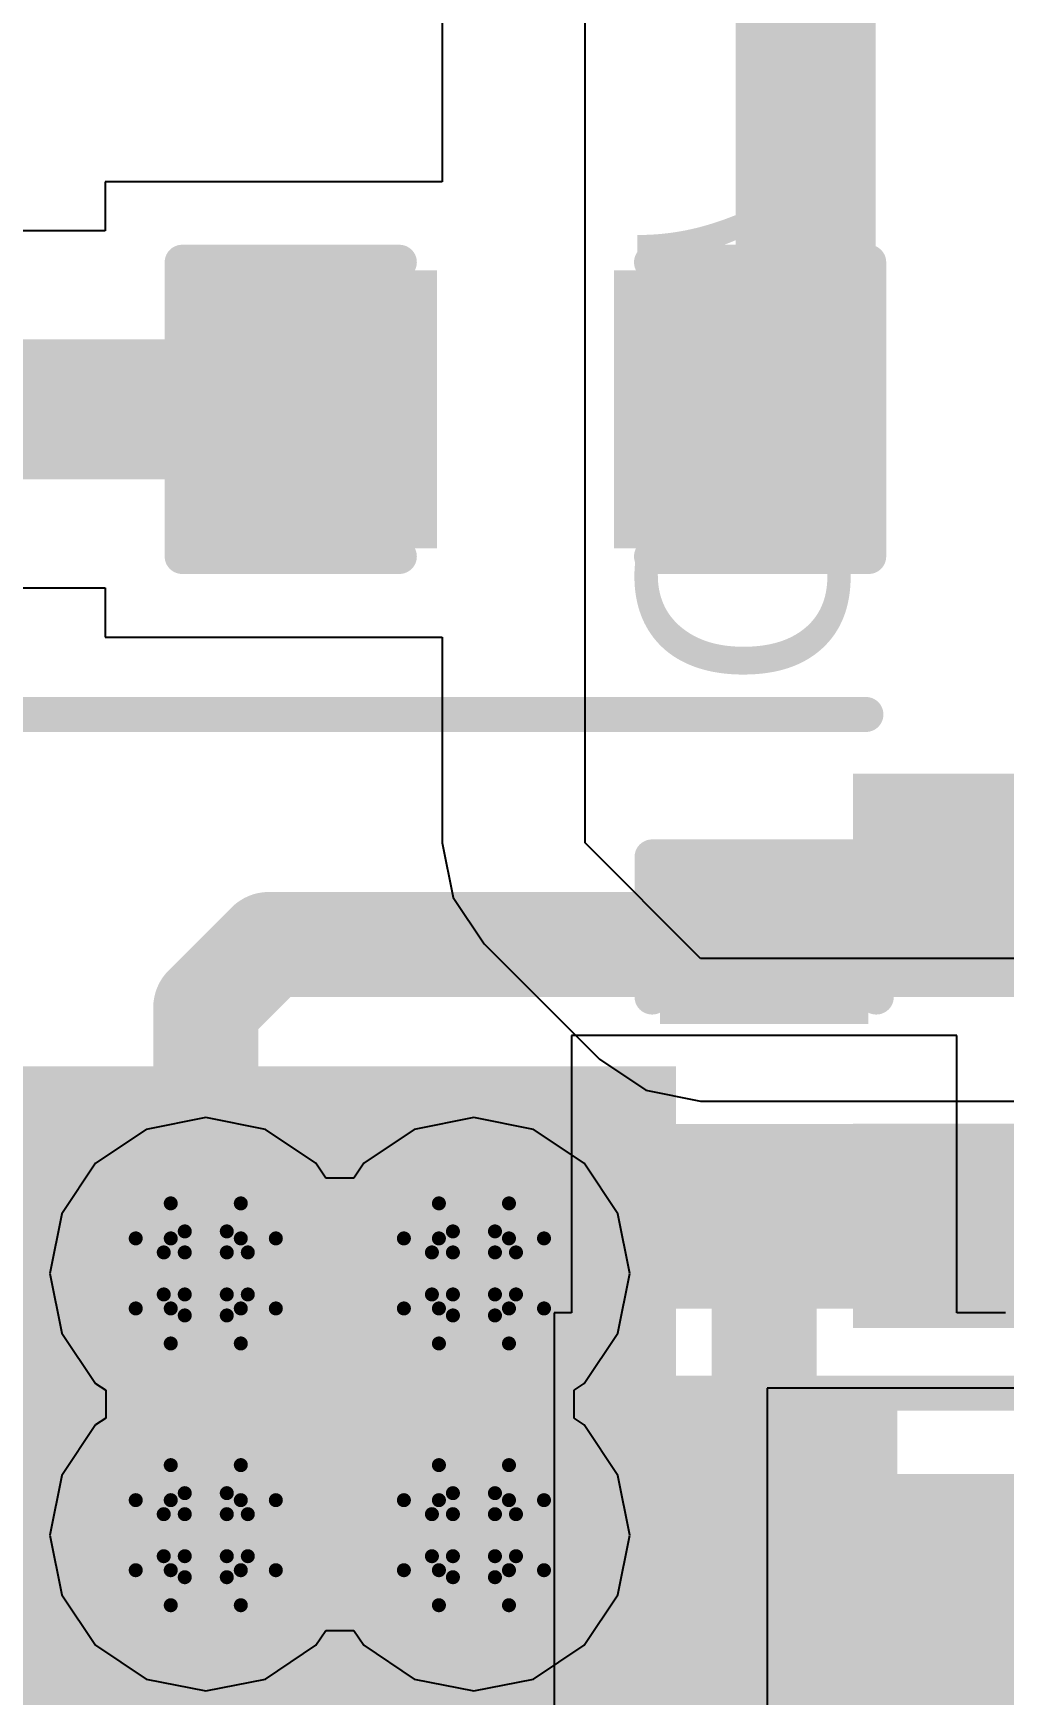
# Model space of a CAD drawing. Header units: inches. Extents: x 0 to 198, y 0 to 199.
# Drawn here: x 4.6388 to 4.7773, y 3.7165 to 3.9537 of the extents above; entities that cross this region are included whole.
import ezdxf

# ---------------------------------------------------------------- set-up
doc = ezdxf.new("R2010")
doc.units = ezdxf.units.IN
doc.header["$MEASUREMENT"] = 0
for name, color, linetype in [('Bottom Layer', 5, 'Continuous'), ('Bottom Overlay', 54, 'Continuous'), ('Bottom Paste', 16, 'Continuous'), ('Bottom Solder', 6, 'Continuous'), ('Drill Drawing', 1, 'Continuous'), ('Layer 1', 16, 'Continuous'), ('Layer 2', 76, 'Continuous'), ('Top Layer', 1, 'Continuous'), ('Top Overlay', 2, 'Continuous'), ('Top Paste', 8, 'Continuous'), ('Top Solder', 216, 'Continuous'), ('Via Holes', 16, 'Continuous')]:
    doc.layers.add(name, color=color, linetype=linetype)
doc.styles.add('Arial', font='', dxfattribs={"height": 0.2})
doc.styles.get('Arial').set_extended_font_data('Arial')

# ---------------------------------------------------------------- blocks, each defined once
blk = doc.blocks.new('8_SO_P____P___31')
at = {"layer": 'Top Layer'}
for points in [[(-0.13681, 0.08681), (-0.07579, 0.08681), (-0.07579, 0.06319), (-0.13681, 0.06319)], [(0.07579, 0.08681), (0.13681, 0.08681), (0.13681, 0.06319), (0.07579, 0.06319)], [(-0.04502, 0.04502), (0.04502, 0.04502), (0.04502, -0.04502), (-0.04502, -0.04502)], [(-0.13681, 0.03681), (-0.07579, 0.03681), (-0.07579, 0.01319), (-0.13681, 0.01319)], [(0.07579, 0.03681), (0.13681, 0.03681), (0.13681, 0.01319), (0.07579, 0.01319)], [(-0.13681, -0.01319), (-0.07579, -0.01319), (-0.07579, -0.03681), (-0.13681, -0.03681)], [(0.07579, -0.01319), (0.13681, -0.01319), (0.13681, -0.03681), (0.07579, -0.03681)], [(-0.13681, -0.06319), (-0.07579, -0.06319), (-0.07579, -0.08681), (-0.13681, -0.08681)], [(0.07579, -0.06319), (0.13681, -0.06319), (0.13681, -0.08681), (0.07579, -0.08681)]]:
    blk.add_hatch(color=1, dxfattribs=at).paths.add_polyline_path(points)
at = {"layer": 'Top Paste'}
for points in [[(-0.13681, 0.08681), (-0.07579, 0.08681), (-0.07579, 0.06319), (-0.13681, 0.06319)], [(0.07579, 0.08681), (0.13681, 0.08681), (0.13681, 0.06319), (0.07579, 0.06319)], [(-0.04502, 0.04502), (0.04502, 0.04502), (0.04502, -0.04502), (-0.04502, -0.04502)], [(-0.13681, 0.03681), (-0.07579, 0.03681), (-0.07579, 0.01319), (-0.13681, 0.01319)], [(0.07579, 0.03681), (0.13681, 0.03681), (0.13681, 0.01319), (0.07579, 0.01319)], [(-0.13681, -0.01319), (-0.07579, -0.01319), (-0.07579, -0.03681), (-0.13681, -0.03681)], [(0.07579, -0.01319), (0.13681, -0.01319), (0.13681, -0.03681), (0.07579, -0.03681)], [(-0.13681, -0.06319), (-0.07579, -0.06319), (-0.07579, -0.08681), (-0.13681, -0.08681)], [(0.07579, -0.06319), (0.13681, -0.06319), (0.13681, -0.08681), (0.07579, -0.08681)]]:
    blk.add_hatch(color=8, dxfattribs=at).paths.add_polyline_path(points)
at = {"layer": 'Top Solder'}
for points in [[(-0.13957, 0.08957), (-0.07303, 0.08957), (-0.07303, 0.06043), (-0.13957, 0.06043)], [(0.07303, 0.08957), (0.13957, 0.08957), (0.13957, 0.06043), (0.07303, 0.06043)], [(-0.04777, 0.04777), (0.04778, 0.04777), (0.04778, -0.04778), (-0.04777, -0.04778)], [(-0.13957, 0.03957), (-0.07303, 0.03957), (-0.07303, 0.01043), (-0.13957, 0.01043)], [(0.07303, 0.03957), (0.13957, 0.03957), (0.13957, 0.01043), (0.07303, 0.01043)], [(-0.13957, -0.01043), (-0.07303, -0.01043), (-0.07303, -0.03957), (-0.13957, -0.03957)], [(0.07303, -0.01043), (0.13957, -0.01043), (0.13957, -0.03957), (0.07303, -0.03957)], [(-0.13957, -0.06043), (-0.07303, -0.06043), (-0.07303, -0.08957), (-0.13957, -0.08957)], [(0.07303, -0.06043), (0.13957, -0.06043), (0.13957, -0.08957), (0.07303, -0.08957)]]:
    blk.add_hatch(color=216, dxfattribs=at).paths.add_polyline_path(points)
at = {"layer": 'Top Overlay'}
for points in [[(-0.06311, 0.098, 0.005, 0.005, 0), (0.07489, 0.098, 0.005, 0.005, 0)], [(-0.14816, 0.08053, 0.005, 0.005, 0), (-0.14316, 0.07553, 0.005, 0.005, 0)], [(-0.14816, 0.07053, 0.005, 0.005, 0), (-0.14816, 0.08053, 0.005, 0.005, 0)], [(-0.14816, 0.07053, 0.005, 0.005, 0), (-0.14316, 0.07553, 0.005, 0.005, 0)], [(-0.06311, -0.098, 0.005, 0.005, 0), (0.07489, -0.098, 0.005, 0.005, 0)]]:
    blk.add_lwpolyline(points, format="xyseb", dxfattribs=at)
for points in [[(-0.06436, 0.098, 0.0025, 0.0025, 1), (-0.06186, 0.098, 0.0025, 0.0025, 1)], [(0.07364, 0.098, 0.0025, 0.0025, 1), (0.07614, 0.098, 0.0025, 0.0025, 1)], [(-0.14941, 0.08053, 0.0025, 0.0025, 1), (-0.14691, 0.08053, 0.0025, 0.0025, 1)], [(-0.14941, 0.08053, 0.0025, 0.0025, 1), (-0.14691, 0.08053, 0.0025, 0.0025, 1)], [(-0.14441, 0.07553, 0.0025, 0.0025, 1), (-0.14192, 0.07553, 0.0025, 0.0025, 1)], [(-0.14441, 0.07553, 0.0025, 0.0025, 1), (-0.14192, 0.07553, 0.0025, 0.0025, 1)], [(-0.14941, 0.07053, 0.0025, 0.0025, 1), (-0.14691, 0.07053, 0.0025, 0.0025, 1)], [(-0.14941, 0.07053, 0.0025, 0.0025, 1), (-0.14691, 0.07053, 0.0025, 0.0025, 1)], [(-0.06436, -0.098, 0.0025, 0.0025, 1), (-0.06186, -0.098, 0.0025, 0.0025, 1)], [(0.07364, -0.098, 0.0025, 0.0025, 1), (0.07614, -0.098, 0.0025, 0.0025, 1)]]:
    blk.add_lwpolyline(points, format="xyseb", close=True, dxfattribs=at)
blk = doc.blocks.new('R___0603_B_81')
at = {"layer": 'Bottom Layer'}
for points in [[(-0.045, -0.0175), (-0.045, 0.0175), (-0.015, 0.0175), (-0.015, -0.0175)], [(0.015, -0.0175), (0.015, 0.0175), (0.045, 0.0175), (0.045, -0.0175)]]:
    blk.add_hatch(color=5, dxfattribs=at).paths.add_polyline_path(points)
at = {"layer": 'Bottom Paste'}
for points in [[(-0.045, -0.0175), (-0.045, 0.0175), (-0.015, 0.0175), (-0.015, -0.0175)], [(0.015, -0.0175), (0.015, 0.0175), (0.045, 0.0175), (0.045, -0.0175)]]:
    blk.add_hatch(color=16, dxfattribs=at).paths.add_polyline_path(points)
at = {"layer": 'Bottom Solder'}
for points in [[(-0.049, -0.0215), (-0.049, 0.0215), (-0.011, 0.0215), (-0.011, -0.0215)], [(0.011, -0.0215), (0.011, 0.0215), (0.049, 0.0215), (0.049, -0.0215)]]:
    blk.add_hatch(color=6, dxfattribs=at).paths.add_polyline_path(points)
at = {"layer": 'Bottom Overlay'}
for points in [[(-0.048, -0.021, 0.005, 0.005, 0), (-0.048, 0.021, 0.005, 0.005, 0)], [(-0.048, 0.021, 0.005, 0.005, 0), (0.048, 0.021, 0.005, 0.005, 0)], [(0.048, -0.021, 0.005, 0.005, 0), (0.048, 0.021, 0.005, 0.005, 0)], [(-0.048, -0.021, 0.005, 0.005, 0), (0.048, -0.021, 0.005, 0.005, 0)]]:
    blk.add_lwpolyline(points, format="xyseb", dxfattribs=at)
for points in [[(-0.04925, 0.021, 0.0025, 0.0025, 1), (-0.04675, 0.021, 0.0025, 0.0025, 1)], [(-0.04925, 0.021, 0.0025, 0.0025, 1), (-0.04675, 0.021, 0.0025, 0.0025, 1)], [(0.04675, 0.021, 0.0025, 0.0025, 1), (0.04925, 0.021, 0.0025, 0.0025, 1)], [(0.04675, 0.021, 0.0025, 0.0025, 1), (0.04925, 0.021, 0.0025, 0.0025, 1)], [(-0.04925, -0.021, 0.0025, 0.0025, 1), (-0.04675, -0.021, 0.0025, 0.0025, 1)], [(-0.04925, -0.021, 0.0025, 0.0025, 1), (-0.04675, -0.021, 0.0025, 0.0025, 1)], [(0.04675, -0.021, 0.0025, 0.0025, 1), (0.04925, -0.021, 0.0025, 0.0025, 1)], [(0.04675, -0.021, 0.0025, 0.0025, 1), (0.04925, -0.021, 0.0025, 0.0025, 1)]]:
    blk.add_lwpolyline(points, format="xyseb", close=True, dxfattribs=at)
blk = doc.blocks.new('C___0402_B_300')
at = {"layer": 'Bottom Layer'}
for points in [[(-0.0095, 0.0125), (-0.0095, -0.0125), (-0.0275, -0.0125), (-0.0275, 0.0125)], [(0.0275, 0.0125), (0.0275, -0.0125), (0.0095, -0.0125), (0.0095, 0.0125)]]:
    blk.add_hatch(color=5, dxfattribs=at).paths.add_polyline_path(points)
at = {"layer": 'Bottom Paste'}
for points in [[(-0.0095, 0.0125), (-0.0095, -0.0125), (-0.0275, -0.0125), (-0.0275, 0.0125)], [(0.0275, 0.0125), (0.0275, -0.0125), (0.0095, -0.0125), (0.0095, 0.0125)]]:
    blk.add_hatch(color=16, dxfattribs=at).paths.add_polyline_path(points)
at = {"layer": 'Bottom Solder'}
for points in [[(-0.00714, 0.01486), (-0.00714, -0.01486), (-0.02986, -0.01486), (-0.02986, 0.01486)], [(0.02986, 0.01486), (0.02986, -0.01486), (0.00714, -0.01486), (0.00714, 0.01486)]]:
    blk.add_hatch(color=6, dxfattribs=at).paths.add_polyline_path(points)
at = {"layer": 'Bottom Overlay'}
for points in [[(-0.031, -0.016, 0.005, 0.005, 0), (-0.031, 0.016, 0.005, 0.005, 0)], [(-0.031, 0.016, 0.005, 0.005, 0), (-0.011, 0.016, 0.005, 0.005, 0)], [(0.031, 0.016, 0.005, 0.005, 0), (0.011, 0.016, 0.005, 0.005, 0)], [(0.031, -0.016, 0.005, 0.005, 0), (0.031, 0.016, 0.005, 0.005, 0)], [(-0.011, -0.016, 0.005, 0.005, 0), (-0.031, -0.016, 0.005, 0.005, 0)], [(0.011, -0.016, 0.005, 0.005, 0), (0.031, -0.016, 0.005, 0.005, 0)]]:
    blk.add_lwpolyline(points, format="xyseb", dxfattribs=at)
for points in [[(-0.03225, 0.016, 0.0025, 0.0025, 1), (-0.02975, 0.016, 0.0025, 0.0025, 1)], [(-0.03225, 0.016, 0.0025, 0.0025, 1), (-0.02975, 0.016, 0.0025, 0.0025, 1)], [(-0.01225, 0.016, 0.0025, 0.0025, 1), (-0.00975, 0.016, 0.0025, 0.0025, 1)], [(0.00975, 0.016, 0.0025, 0.0025, 1), (0.01225, 0.016, 0.0025, 0.0025, 1)], [(0.02975, 0.016, 0.0025, 0.0025, 1), (0.03225, 0.016, 0.0025, 0.0025, 1)], [(0.02975, 0.016, 0.0025, 0.0025, 1), (0.03225, 0.016, 0.0025, 0.0025, 1)], [(-0.03225, -0.016, 0.0025, 0.0025, 1), (-0.02975, -0.016, 0.0025, 0.0025, 1)], [(-0.03225, -0.016, 0.0025, 0.0025, 1), (-0.02975, -0.016, 0.0025, 0.0025, 1)], [(-0.01225, -0.016, 0.0025, 0.0025, 1), (-0.00975, -0.016, 0.0025, 0.0025, 1)], [(0.00975, -0.016, 0.0025, 0.0025, 1), (0.01225, -0.016, 0.0025, 0.0025, 1)], [(0.02975, -0.016, 0.0025, 0.0025, 1), (0.03225, -0.016, 0.0025, 0.0025, 1)], [(0.02975, -0.016, 0.0025, 0.0025, 1), (0.03225, -0.016, 0.0025, 0.0025, 1)]]:
    blk.add_lwpolyline(points, format="xyseb", close=True, dxfattribs=at)
blk = doc.blocks.new('C___0603_311')
at = {"layer": 'Top Layer'}
for points in [[(-0.015, 0.0175), (-0.015, -0.0175), (-0.045, -0.0175), (-0.045, 0.0175)], [(0.045, 0.0175), (0.045, -0.0175), (0.015, -0.0175), (0.015, 0.0175)]]:
    blk.add_hatch(color=1, dxfattribs=at).paths.add_polyline_path(points)
at = {"layer": 'Top Paste'}
for points in [[(-0.015, 0.0175), (-0.015, -0.0175), (-0.045, -0.0175), (-0.045, 0.0175)], [(0.045, 0.0175), (0.045, -0.0175), (0.015, -0.0175), (0.015, 0.0175)]]:
    blk.add_hatch(color=8, dxfattribs=at).paths.add_polyline_path(points)
at = {"layer": 'Top Solder'}
for points in [[(-0.01264, 0.01986), (-0.01264, -0.01986), (-0.04736, -0.01986), (-0.04736, 0.01986)], [(0.04736, 0.01986), (0.04736, -0.01986), (0.01264, -0.01986), (0.01264, 0.01986)]]:
    blk.add_hatch(color=216, dxfattribs=at).paths.add_polyline_path(points)
at = {"layer": 'Top Overlay'}
for points in [[(-0.018, 0.021, 0.005, 0.005, 0), (-0.049, 0.021, 0.005, 0.005, 0)], [(-0.049, 0.021, 0.005, 0.005, 0), (-0.049, -0.021, 0.005, 0.005, 0)], [(0.049, 0.021, 0.005, 0.005, 0), (0.018, 0.021, 0.005, 0.005, 0)], [(0.049, 0.021, 0.005, 0.005, 0), (0.049, -0.021, 0.005, 0.005, 0)], [(-0.018, -0.021, 0.005, 0.005, 0), (-0.049, -0.021, 0.005, 0.005, 0)], [(0.049, -0.021, 0.005, 0.005, 0), (0.018, -0.021, 0.005, 0.005, 0)]]:
    blk.add_lwpolyline(points, format="xyseb", dxfattribs=at)
for points in [[(-0.05025, 0.021, 0.0025, 0.0025, 1), (-0.04775, 0.021, 0.0025, 0.0025, 1)], [(-0.05025, 0.021, 0.0025, 0.0025, 1), (-0.04775, 0.021, 0.0025, 0.0025, 1)], [(-0.01925, 0.021, 0.0025, 0.0025, 1), (-0.01675, 0.021, 0.0025, 0.0025, 1)], [(0.01675, 0.021, 0.0025, 0.0025, 1), (0.01925, 0.021, 0.0025, 0.0025, 1)], [(0.04775, 0.021, 0.0025, 0.0025, 1), (0.05025, 0.021, 0.0025, 0.0025, 1)], [(0.04775, 0.021, 0.0025, 0.0025, 1), (0.05025, 0.021, 0.0025, 0.0025, 1)], [(-0.05025, -0.021, 0.0025, 0.0025, 1), (-0.04775, -0.021, 0.0025, 0.0025, 1)], [(-0.05025, -0.021, 0.0025, 0.0025, 1), (-0.04775, -0.021, 0.0025, 0.0025, 1)], [(-0.01925, -0.021, 0.0025, 0.0025, 1), (-0.01675, -0.021, 0.0025, 0.0025, 1)], [(0.01675, -0.021, 0.0025, 0.0025, 1), (0.01925, -0.021, 0.0025, 0.0025, 1)], [(0.04775, -0.021, 0.0025, 0.0025, 1), (0.05025, -0.021, 0.0025, 0.0025, 1)], [(0.04775, -0.021, 0.0025, 0.0025, 1), (0.05025, -0.021, 0.0025, 0.0025, 1)]]:
    blk.add_lwpolyline(points, format="xyseb", close=True, dxfattribs=at)

msp = doc.modelspace()

# ---------------------------------------------------------------- hatches: boundary and pattern name
at = {"layer": 'Bottom Layer'}
h = msp.add_hatch(color=5, dxfattribs=at)
edge = h.paths.add_edge_path()
edge.add_arc((4.66339, 3.77664), 0.01181, 0, 360)
h = msp.add_hatch(color=5, dxfattribs=at)
edge = h.paths.add_edge_path()
edge.add_arc((4.70167, 3.77664), 0.01181, 0, 360)
h = msp.add_hatch(color=5, dxfattribs=at)
edge = h.paths.add_edge_path()
edge.add_arc((4.66339, 3.73927), 0.01181, 0, 360)
h = msp.add_hatch(color=5, dxfattribs=at)
edge = h.paths.add_edge_path()
edge.add_arc((4.70167, 3.73927), 0.01181, 0, 360)
at = {"layer": 'Layer 1'}
h = msp.add_hatch(color=16, dxfattribs=at)
edge = h.paths.add_edge_path()
edge.add_arc((4.66339, 3.77664), 0.01181, 0, 360)
h = msp.add_hatch(color=16, dxfattribs=at)
edge = h.paths.add_edge_path()
edge.add_arc((4.70167, 3.77664), 0.01181, 0, 360)
h = msp.add_hatch(color=16, dxfattribs=at)
edge = h.paths.add_edge_path()
edge.add_arc((4.66339, 3.73927), 0.01181, 0, 360)
h = msp.add_hatch(color=16, dxfattribs=at)
edge = h.paths.add_edge_path()
edge.add_arc((4.70167, 3.73927), 0.01181, 0, 360)
at = {"layer": 'Layer 2'}
h = msp.add_hatch(color=76, dxfattribs=at)
edge = h.paths.add_edge_path()
edge.add_arc((4.66339, 3.77664), 0.01181, 0, 360)
h = msp.add_hatch(color=76, dxfattribs=at)
edge = h.paths.add_edge_path()
edge.add_arc((4.70167, 3.77664), 0.01181, 0, 360)
h = msp.add_hatch(color=76, dxfattribs=at)
edge = h.paths.add_edge_path()
edge.add_arc((4.66339, 3.73927), 0.01181, 0, 360)
h = msp.add_hatch(color=76, dxfattribs=at)
edge = h.paths.add_edge_path()
edge.add_arc((4.70167, 3.73927), 0.01181, 0, 360)
at = {"layer": 'Top Layer'}
h = msp.add_hatch(color=1, dxfattribs=at)
edge = h.paths.add_edge_path()
edge.add_arc((4.66339, 3.77664), 0.01181, 0, 360)
h = msp.add_hatch(color=1, dxfattribs=at)
edge = h.paths.add_edge_path()
edge.add_arc((4.70167, 3.77664), 0.01181, 0, 360)
h = msp.add_hatch(color=1, dxfattribs=at)
edge = h.paths.add_edge_path()
edge.add_arc((4.66339, 3.73927), 0.01181, 0, 360)
h = msp.add_hatch(color=1, dxfattribs=at)
edge = h.paths.add_edge_path()
edge.add_arc((4.70167, 3.73927), 0.01181, 0, 360)
at = {"layer": 'Via Holes'}
h = msp.add_hatch(color=7, dxfattribs=at)
edge = h.paths.add_edge_path()
edge.add_arc((4.66339, 3.77664), 0.00591, 0, 360)
h = msp.add_hatch(color=7, dxfattribs=at)
edge = h.paths.add_edge_path()
edge.add_arc((4.70167, 3.77664), 0.00591, 0, 360)
h = msp.add_hatch(color=7, dxfattribs=at)
edge = h.paths.add_edge_path()
edge.add_arc((4.66339, 3.73927), 0.00591, 0, 360)
h = msp.add_hatch(color=7, dxfattribs=at)
edge = h.paths.add_edge_path()
edge.add_arc((4.70167, 3.73927), 0.00591, 0, 360)

# ---------------------------------------------------------------- linework, layer by layer
at = {"layer": 'Bottom Layer'}
for p, q in [((4.7706, 3.8106), (4.7156, 3.8106)), ((4.7156, 3.8106), (4.7156, 3.77103)), ((4.7706, 3.77103), (4.7706, 3.8106)), ((4.7156, 3.77103), (4.7131, 3.77103)), ((4.7131, 3.77103), (4.7131, 3.70603)), ((4.77753, 3.77103), (4.7706, 3.77103))]:
    msp.add_line(p, q, dxfattribs=at)
for points in [[(4.66339, 3.8146, 0.015, 0.015, 0), (4.67239, 3.8236, 0.015, 0.015, 0)], [(4.67239, 3.8236, 0.015, 0.015, 0), (4.80503, 3.8236, 0.015, 0.015, 0)], [(4.66339, 3.77664, 0.015, 0.015, 0), (4.66339, 3.8146, 0.015, 0.015, 0)], [(4.7431, 3.73853, 0.015, 0.015, 0), (4.7431, 3.7866, 0.015, 0.015, 0)]]:
    msp.add_lwpolyline(points, format="xyseb", dxfattribs=at)
for points in [[(4.66864, 3.8236, 0.0075, 0.0075, 1), (4.67614, 3.8236, 0.0075, 0.0075, 1)], [(4.66864, 3.8236, 0.0075, 0.0075, 1), (4.67614, 3.8236, 0.0075, 0.0075, 1)], [(4.65964, 3.8146, 0.0075, 0.0075, 1), (4.66714, 3.8146, 0.0075, 0.0075, 1)], [(4.65964, 3.8146, 0.0075, 0.0075, 1), (4.66714, 3.8146, 0.0075, 0.0075, 1)], [(4.73935, 3.7866, 0.0075, 0.0075, 1), (4.74685, 3.7866, 0.0075, 0.0075, 1)], [(4.65964, 3.77664, 0.0075, 0.0075, 1), (4.66714, 3.77664, 0.0075, 0.0075, 1)], [(4.73935, 3.73853, 0.0075, 0.0075, 1), (4.74685, 3.73853, 0.0075, 0.0075, 1)]]:
    msp.add_lwpolyline(points, format="xyseb", close=True, dxfattribs=at)
at = {"layer": 'Drill Drawing'}
for points in [[(4.65839, 3.78164, 0.002, 0.002, 0), (4.65839, 3.78664, 0.002, 0.002, 0)], [(4.65839, 3.78664, 0.002, 0.002, 0), (4.66839, 3.78664, 0.002, 0.002, 0)], [(4.66839, 3.78164, 0.002, 0.002, 0), (4.66839, 3.78664, 0.002, 0.002, 0)], [(4.69667, 3.78164, 0.002, 0.002, 0), (4.69667, 3.78664, 0.002, 0.002, 0)], [(4.69667, 3.78664, 0.002, 0.002, 0), (4.70667, 3.78664, 0.002, 0.002, 0)], [(4.70667, 3.78164, 0.002, 0.002, 0), (4.70667, 3.78664, 0.002, 0.002, 0)], [(4.66039, 3.77964, 0.002, 0.002, 0), (4.66039, 3.78264, 0.002, 0.002, 0)], [(4.66039, 3.78264, 0.002, 0.002, 0), (4.66639, 3.78264, 0.002, 0.002, 0)], [(4.66639, 3.77964, 0.002, 0.002, 0), (4.66639, 3.78264, 0.002, 0.002, 0)], [(4.69867, 3.77964, 0.002, 0.002, 0), (4.69867, 3.78264, 0.002, 0.002, 0)], [(4.69867, 3.78264, 0.002, 0.002, 0), (4.70467, 3.78264, 0.002, 0.002, 0)], [(4.70467, 3.77964, 0.002, 0.002, 0), (4.70467, 3.78264, 0.002, 0.002, 0)], [(4.65339, 3.77164, 0.002, 0.002, 0), (4.65339, 3.78164, 0.002, 0.002, 0)], [(4.65339, 3.78164, 0.002, 0.002, 0), (4.65839, 3.78164, 0.002, 0.002, 0)], [(4.66839, 3.78164, 0.002, 0.002, 0), (4.67339, 3.78164, 0.002, 0.002, 0)], [(4.67339, 3.77164, 0.002, 0.002, 0), (4.67339, 3.78164, 0.002, 0.002, 0)], [(4.69167, 3.77164, 0.002, 0.002, 0), (4.69167, 3.78164, 0.002, 0.002, 0)], [(4.69167, 3.78164, 0.002, 0.002, 0), (4.69667, 3.78164, 0.002, 0.002, 0)], [(4.70667, 3.78164, 0.002, 0.002, 0), (4.71167, 3.78164, 0.002, 0.002, 0)], [(4.71167, 3.77164, 0.002, 0.002, 0), (4.71167, 3.78164, 0.002, 0.002, 0)], [(4.65739, 3.77364, 0.002, 0.002, 0), (4.65739, 3.77964, 0.002, 0.002, 0)], [(4.65739, 3.77964, 0.002, 0.002, 0), (4.66039, 3.77964, 0.002, 0.002, 0)], [(4.66639, 3.77964, 0.002, 0.002, 0), (4.66939, 3.77964, 0.002, 0.002, 0)], [(4.66939, 3.77364, 0.002, 0.002, 0), (4.66939, 3.77964, 0.002, 0.002, 0)], [(4.69567, 3.77364, 0.002, 0.002, 0), (4.69567, 3.77964, 0.002, 0.002, 0)], [(4.69567, 3.77964, 0.002, 0.002, 0), (4.69867, 3.77964, 0.002, 0.002, 0)], [(4.70467, 3.77964, 0.002, 0.002, 0), (4.70767, 3.77964, 0.002, 0.002, 0)], [(4.70767, 3.77364, 0.002, 0.002, 0), (4.70767, 3.77964, 0.002, 0.002, 0)], [(4.65739, 3.77364, 0.002, 0.002, 0), (4.66039, 3.77364, 0.002, 0.002, 0)], [(4.66039, 3.77064, 0.002, 0.002, 0), (4.66039, 3.77364, 0.002, 0.002, 0)], [(4.66639, 3.77364, 0.002, 0.002, 0), (4.66939, 3.77364, 0.002, 0.002, 0)], [(4.66639, 3.77064, 0.002, 0.002, 0), (4.66639, 3.77364, 0.002, 0.002, 0)], [(4.69567, 3.77364, 0.002, 0.002, 0), (4.69867, 3.77364, 0.002, 0.002, 0)], [(4.69867, 3.77064, 0.002, 0.002, 0), (4.69867, 3.77364, 0.002, 0.002, 0)], [(4.70467, 3.77364, 0.002, 0.002, 0), (4.70767, 3.77364, 0.002, 0.002, 0)], [(4.70467, 3.77064, 0.002, 0.002, 0), (4.70467, 3.77364, 0.002, 0.002, 0)], [(4.65339, 3.77164, 0.002, 0.002, 0), (4.65839, 3.77164, 0.002, 0.002, 0)], [(4.65839, 3.76664, 0.002, 0.002, 0), (4.65839, 3.77164, 0.002, 0.002, 0)], [(4.66839, 3.77164, 0.002, 0.002, 0), (4.67339, 3.77164, 0.002, 0.002, 0)], [(4.66839, 3.76664, 0.002, 0.002, 0), (4.66839, 3.77164, 0.002, 0.002, 0)], [(4.69167, 3.77164, 0.002, 0.002, 0), (4.69667, 3.77164, 0.002, 0.002, 0)], [(4.69667, 3.76664, 0.002, 0.002, 0), (4.69667, 3.77164, 0.002, 0.002, 0)], [(4.70667, 3.77164, 0.002, 0.002, 0), (4.71167, 3.77164, 0.002, 0.002, 0)], [(4.70667, 3.76664, 0.002, 0.002, 0), (4.70667, 3.77164, 0.002, 0.002, 0)], [(4.66039, 3.77064, 0.002, 0.002, 0), (4.66639, 3.77064, 0.002, 0.002, 0)], [(4.69867, 3.77064, 0.002, 0.002, 0), (4.70467, 3.77064, 0.002, 0.002, 0)], [(4.65839, 3.76664, 0.002, 0.002, 0), (4.66839, 3.76664, 0.002, 0.002, 0)], [(4.69667, 3.76664, 0.002, 0.002, 0), (4.70667, 3.76664, 0.002, 0.002, 0)], [(4.65839, 3.74427, 0.002, 0.002, 0), (4.65839, 3.74927, 0.002, 0.002, 0)], [(4.65839, 3.74927, 0.002, 0.002, 0), (4.66839, 3.74927, 0.002, 0.002, 0)], [(4.66839, 3.74427, 0.002, 0.002, 0), (4.66839, 3.74927, 0.002, 0.002, 0)], [(4.69667, 3.74427, 0.002, 0.002, 0), (4.69667, 3.74927, 0.002, 0.002, 0)], [(4.69667, 3.74927, 0.002, 0.002, 0), (4.70667, 3.74927, 0.002, 0.002, 0)], [(4.70667, 3.74427, 0.002, 0.002, 0), (4.70667, 3.74927, 0.002, 0.002, 0)], [(4.66039, 3.74227, 0.002, 0.002, 0), (4.66039, 3.74527, 0.002, 0.002, 0)], [(4.66039, 3.74527, 0.002, 0.002, 0), (4.66639, 3.74527, 0.002, 0.002, 0)], [(4.66639, 3.74227, 0.002, 0.002, 0), (4.66639, 3.74527, 0.002, 0.002, 0)], [(4.69867, 3.74227, 0.002, 0.002, 0), (4.69867, 3.74527, 0.002, 0.002, 0)], [(4.69867, 3.74527, 0.002, 0.002, 0), (4.70467, 3.74527, 0.002, 0.002, 0)], [(4.70467, 3.74227, 0.002, 0.002, 0), (4.70467, 3.74527, 0.002, 0.002, 0)], [(4.65339, 3.73427, 0.002, 0.002, 0), (4.65339, 3.74427, 0.002, 0.002, 0)], [(4.65339, 3.74427, 0.002, 0.002, 0), (4.65839, 3.74427, 0.002, 0.002, 0)], [(4.65739, 3.73627, 0.002, 0.002, 0), (4.65739, 3.74227, 0.002, 0.002, 0)], [(4.65739, 3.74227, 0.002, 0.002, 0), (4.66039, 3.74227, 0.002, 0.002, 0)], [(4.66639, 3.74227, 0.002, 0.002, 0), (4.66939, 3.74227, 0.002, 0.002, 0)], [(4.66839, 3.74427, 0.002, 0.002, 0), (4.67339, 3.74427, 0.002, 0.002, 0)], [(4.66939, 3.73627, 0.002, 0.002, 0), (4.66939, 3.74227, 0.002, 0.002, 0)], [(4.67339, 3.73427, 0.002, 0.002, 0), (4.67339, 3.74427, 0.002, 0.002, 0)], [(4.69167, 3.73427, 0.002, 0.002, 0), (4.69167, 3.74427, 0.002, 0.002, 0)], [(4.69167, 3.74427, 0.002, 0.002, 0), (4.69667, 3.74427, 0.002, 0.002, 0)], [(4.69567, 3.73627, 0.002, 0.002, 0), (4.69567, 3.74227, 0.002, 0.002, 0)], [(4.69567, 3.74227, 0.002, 0.002, 0), (4.69867, 3.74227, 0.002, 0.002, 0)], [(4.70467, 3.74227, 0.002, 0.002, 0), (4.70767, 3.74227, 0.002, 0.002, 0)], [(4.70667, 3.74427, 0.002, 0.002, 0), (4.71167, 3.74427, 0.002, 0.002, 0)], [(4.70767, 3.73627, 0.002, 0.002, 0), (4.70767, 3.74227, 0.002, 0.002, 0)], [(4.71167, 3.73427, 0.002, 0.002, 0), (4.71167, 3.74427, 0.002, 0.002, 0)], [(4.65739, 3.73627, 0.002, 0.002, 0), (4.66039, 3.73627, 0.002, 0.002, 0)], [(4.66039, 3.73327, 0.002, 0.002, 0), (4.66039, 3.73627, 0.002, 0.002, 0)], [(4.66639, 3.73627, 0.002, 0.002, 0), (4.66939, 3.73627, 0.002, 0.002, 0)], [(4.66639, 3.73327, 0.002, 0.002, 0), (4.66639, 3.73627, 0.002, 0.002, 0)], [(4.69567, 3.73627, 0.002, 0.002, 0), (4.69867, 3.73627, 0.002, 0.002, 0)], [(4.69867, 3.73327, 0.002, 0.002, 0), (4.69867, 3.73627, 0.002, 0.002, 0)], [(4.70467, 3.73627, 0.002, 0.002, 0), (4.70767, 3.73627, 0.002, 0.002, 0)], [(4.70467, 3.73327, 0.002, 0.002, 0), (4.70467, 3.73627, 0.002, 0.002, 0)], [(4.65339, 3.73427, 0.002, 0.002, 0), (4.65839, 3.73427, 0.002, 0.002, 0)], [(4.65839, 3.72927, 0.002, 0.002, 0), (4.65839, 3.73427, 0.002, 0.002, 0)], [(4.66039, 3.73327, 0.002, 0.002, 0), (4.66639, 3.73327, 0.002, 0.002, 0)], [(4.66839, 3.73427, 0.002, 0.002, 0), (4.67339, 3.73427, 0.002, 0.002, 0)], [(4.66839, 3.72927, 0.002, 0.002, 0), (4.66839, 3.73427, 0.002, 0.002, 0)], [(4.69167, 3.73427, 0.002, 0.002, 0), (4.69667, 3.73427, 0.002, 0.002, 0)], [(4.69667, 3.72927, 0.002, 0.002, 0), (4.69667, 3.73427, 0.002, 0.002, 0)], [(4.69867, 3.73327, 0.002, 0.002, 0), (4.70467, 3.73327, 0.002, 0.002, 0)], [(4.70667, 3.73427, 0.002, 0.002, 0), (4.71167, 3.73427, 0.002, 0.002, 0)], [(4.70667, 3.72927, 0.002, 0.002, 0), (4.70667, 3.73427, 0.002, 0.002, 0)], [(4.65839, 3.72927, 0.002, 0.002, 0), (4.66839, 3.72927, 0.002, 0.002, 0)], [(4.69667, 3.72927, 0.002, 0.002, 0), (4.70667, 3.72927, 0.002, 0.002, 0)]]:
    msp.add_lwpolyline(points, format="xyseb", dxfattribs=at)
for points in [[(4.65789, 3.78664, 0.001, 0.001, 1), (4.65889, 3.78664, 0.001, 0.001, 1)], [(4.65789, 3.78664, 0.001, 0.001, 1), (4.65889, 3.78664, 0.001, 0.001, 1)], [(4.66789, 3.78664, 0.001, 0.001, 1), (4.66889, 3.78664, 0.001, 0.001, 1)], [(4.66789, 3.78664, 0.001, 0.001, 1), (4.66889, 3.78664, 0.001, 0.001, 1)], [(4.69617, 3.78664, 0.001, 0.001, 1), (4.69717, 3.78664, 0.001, 0.001, 1)], [(4.69617, 3.78664, 0.001, 0.001, 1), (4.69717, 3.78664, 0.001, 0.001, 1)], [(4.70617, 3.78664, 0.001, 0.001, 1), (4.70717, 3.78664, 0.001, 0.001, 1)], [(4.70617, 3.78664, 0.001, 0.001, 1), (4.70717, 3.78664, 0.001, 0.001, 1)], [(4.65989, 3.78264, 0.001, 0.001, 1), (4.66089, 3.78264, 0.001, 0.001, 1)], [(4.65989, 3.78264, 0.001, 0.001, 1), (4.66089, 3.78264, 0.001, 0.001, 1)], [(4.66589, 3.78264, 0.001, 0.001, 1), (4.66689, 3.78264, 0.001, 0.001, 1)], [(4.66589, 3.78264, 0.001, 0.001, 1), (4.66689, 3.78264, 0.001, 0.001, 1)], [(4.69817, 3.78264, 0.001, 0.001, 1), (4.69917, 3.78264, 0.001, 0.001, 1)], [(4.69817, 3.78264, 0.001, 0.001, 1), (4.69917, 3.78264, 0.001, 0.001, 1)], [(4.70417, 3.78264, 0.001, 0.001, 1), (4.70517, 3.78264, 0.001, 0.001, 1)], [(4.70417, 3.78264, 0.001, 0.001, 1), (4.70517, 3.78264, 0.001, 0.001, 1)], [(4.65289, 3.78164, 0.001, 0.001, 1), (4.65389, 3.78164, 0.001, 0.001, 1)], [(4.65289, 3.78164, 0.001, 0.001, 1), (4.65389, 3.78164, 0.001, 0.001, 1)], [(4.65789, 3.78164, 0.001, 0.001, 1), (4.65889, 3.78164, 0.001, 0.001, 1)], [(4.65789, 3.78164, 0.001, 0.001, 1), (4.65889, 3.78164, 0.001, 0.001, 1)], [(4.66789, 3.78164, 0.001, 0.001, 1), (4.66889, 3.78164, 0.001, 0.001, 1)], [(4.66789, 3.78164, 0.001, 0.001, 1), (4.66889, 3.78164, 0.001, 0.001, 1)], [(4.67289, 3.78164, 0.001, 0.001, 1), (4.67389, 3.78164, 0.001, 0.001, 1)], [(4.67289, 3.78164, 0.001, 0.001, 1), (4.67389, 3.78164, 0.001, 0.001, 1)], [(4.69117, 3.78164, 0.001, 0.001, 1), (4.69217, 3.78164, 0.001, 0.001, 1)], [(4.69117, 3.78164, 0.001, 0.001, 1), (4.69217, 3.78164, 0.001, 0.001, 1)], [(4.69617, 3.78164, 0.001, 0.001, 1), (4.69717, 3.78164, 0.001, 0.001, 1)], [(4.69617, 3.78164, 0.001, 0.001, 1), (4.69717, 3.78164, 0.001, 0.001, 1)], [(4.70617, 3.78164, 0.001, 0.001, 1), (4.70717, 3.78164, 0.001, 0.001, 1)], [(4.70617, 3.78164, 0.001, 0.001, 1), (4.70717, 3.78164, 0.001, 0.001, 1)], [(4.71117, 3.78164, 0.001, 0.001, 1), (4.71217, 3.78164, 0.001, 0.001, 1)], [(4.71117, 3.78164, 0.001, 0.001, 1), (4.71217, 3.78164, 0.001, 0.001, 1)], [(4.65689, 3.77964, 0.001, 0.001, 1), (4.65789, 3.77964, 0.001, 0.001, 1)], [(4.65689, 3.77964, 0.001, 0.001, 1), (4.65789, 3.77964, 0.001, 0.001, 1)], [(4.65989, 3.77964, 0.001, 0.001, 1), (4.66089, 3.77964, 0.001, 0.001, 1)], [(4.65989, 3.77964, 0.001, 0.001, 1), (4.66089, 3.77964, 0.001, 0.001, 1)], [(4.66589, 3.77964, 0.001, 0.001, 1), (4.66689, 3.77964, 0.001, 0.001, 1)], [(4.66589, 3.77964, 0.001, 0.001, 1), (4.66689, 3.77964, 0.001, 0.001, 1)], [(4.66889, 3.77964, 0.001, 0.001, 1), (4.66989, 3.77964, 0.001, 0.001, 1)], [(4.66889, 3.77964, 0.001, 0.001, 1), (4.66989, 3.77964, 0.001, 0.001, 1)], [(4.69517, 3.77964, 0.001, 0.001, 1), (4.69617, 3.77964, 0.001, 0.001, 1)], [(4.69517, 3.77964, 0.001, 0.001, 1), (4.69617, 3.77964, 0.001, 0.001, 1)], [(4.69817, 3.77964, 0.001, 0.001, 1), (4.69917, 3.77964, 0.001, 0.001, 1)], [(4.69817, 3.77964, 0.001, 0.001, 1), (4.69917, 3.77964, 0.001, 0.001, 1)], [(4.70417, 3.77964, 0.001, 0.001, 1), (4.70517, 3.77964, 0.001, 0.001, 1)], [(4.70417, 3.77964, 0.001, 0.001, 1), (4.70517, 3.77964, 0.001, 0.001, 1)], [(4.70717, 3.77964, 0.001, 0.001, 1), (4.70817, 3.77964, 0.001, 0.001, 1)], [(4.70717, 3.77964, 0.001, 0.001, 1), (4.70817, 3.77964, 0.001, 0.001, 1)], [(4.65689, 3.77364, 0.001, 0.001, 1), (4.65789, 3.77364, 0.001, 0.001, 1)], [(4.65689, 3.77364, 0.001, 0.001, 1), (4.65789, 3.77364, 0.001, 0.001, 1)], [(4.65989, 3.77364, 0.001, 0.001, 1), (4.66089, 3.77364, 0.001, 0.001, 1)], [(4.65989, 3.77364, 0.001, 0.001, 1), (4.66089, 3.77364, 0.001, 0.001, 1)], [(4.66589, 3.77364, 0.001, 0.001, 1), (4.66689, 3.77364, 0.001, 0.001, 1)], [(4.66589, 3.77364, 0.001, 0.001, 1), (4.66689, 3.77364, 0.001, 0.001, 1)], [(4.66889, 3.77364, 0.001, 0.001, 1), (4.66989, 3.77364, 0.001, 0.001, 1)], [(4.66889, 3.77364, 0.001, 0.001, 1), (4.66989, 3.77364, 0.001, 0.001, 1)], [(4.69517, 3.77364, 0.001, 0.001, 1), (4.69617, 3.77364, 0.001, 0.001, 1)], [(4.69517, 3.77364, 0.001, 0.001, 1), (4.69617, 3.77364, 0.001, 0.001, 1)], [(4.69817, 3.77364, 0.001, 0.001, 1), (4.69917, 3.77364, 0.001, 0.001, 1)], [(4.69817, 3.77364, 0.001, 0.001, 1), (4.69917, 3.77364, 0.001, 0.001, 1)], [(4.70417, 3.77364, 0.001, 0.001, 1), (4.70517, 3.77364, 0.001, 0.001, 1)], [(4.70417, 3.77364, 0.001, 0.001, 1), (4.70517, 3.77364, 0.001, 0.001, 1)], [(4.70717, 3.77364, 0.001, 0.001, 1), (4.70817, 3.77364, 0.001, 0.001, 1)], [(4.70717, 3.77364, 0.001, 0.001, 1), (4.70817, 3.77364, 0.001, 0.001, 1)], [(4.65289, 3.77164, 0.001, 0.001, 1), (4.65389, 3.77164, 0.001, 0.001, 1)], [(4.65289, 3.77164, 0.001, 0.001, 1), (4.65389, 3.77164, 0.001, 0.001, 1)], [(4.65789, 3.77164, 0.001, 0.001, 1), (4.65889, 3.77164, 0.001, 0.001, 1)], [(4.65789, 3.77164, 0.001, 0.001, 1), (4.65889, 3.77164, 0.001, 0.001, 1)], [(4.66789, 3.77164, 0.001, 0.001, 1), (4.66889, 3.77164, 0.001, 0.001, 1)], [(4.66789, 3.77164, 0.001, 0.001, 1), (4.66889, 3.77164, 0.001, 0.001, 1)], [(4.67289, 3.77164, 0.001, 0.001, 1), (4.67389, 3.77164, 0.001, 0.001, 1)], [(4.67289, 3.77164, 0.001, 0.001, 1), (4.67389, 3.77164, 0.001, 0.001, 1)], [(4.69117, 3.77164, 0.001, 0.001, 1), (4.69217, 3.77164, 0.001, 0.001, 1)], [(4.69117, 3.77164, 0.001, 0.001, 1), (4.69217, 3.77164, 0.001, 0.001, 1)], [(4.69617, 3.77164, 0.001, 0.001, 1), (4.69717, 3.77164, 0.001, 0.001, 1)], [(4.69617, 3.77164, 0.001, 0.001, 1), (4.69717, 3.77164, 0.001, 0.001, 1)], [(4.70617, 3.77164, 0.001, 0.001, 1), (4.70717, 3.77164, 0.001, 0.001, 1)], [(4.70617, 3.77164, 0.001, 0.001, 1), (4.70717, 3.77164, 0.001, 0.001, 1)], [(4.71117, 3.77164, 0.001, 0.001, 1), (4.71217, 3.77164, 0.001, 0.001, 1)], [(4.71117, 3.77164, 0.001, 0.001, 1), (4.71217, 3.77164, 0.001, 0.001, 1)], [(4.65989, 3.77064, 0.001, 0.001, 1), (4.66089, 3.77064, 0.001, 0.001, 1)], [(4.65989, 3.77064, 0.001, 0.001, 1), (4.66089, 3.77064, 0.001, 0.001, 1)], [(4.66589, 3.77064, 0.001, 0.001, 1), (4.66689, 3.77064, 0.001, 0.001, 1)], [(4.66589, 3.77064, 0.001, 0.001, 1), (4.66689, 3.77064, 0.001, 0.001, 1)], [(4.69817, 3.77064, 0.001, 0.001, 1), (4.69917, 3.77064, 0.001, 0.001, 1)], [(4.69817, 3.77064, 0.001, 0.001, 1), (4.69917, 3.77064, 0.001, 0.001, 1)], [(4.70417, 3.77064, 0.001, 0.001, 1), (4.70517, 3.77064, 0.001, 0.001, 1)], [(4.70417, 3.77064, 0.001, 0.001, 1), (4.70517, 3.77064, 0.001, 0.001, 1)], [(4.65789, 3.76664, 0.001, 0.001, 1), (4.65889, 3.76664, 0.001, 0.001, 1)], [(4.65789, 3.76664, 0.001, 0.001, 1), (4.65889, 3.76664, 0.001, 0.001, 1)], [(4.66789, 3.76664, 0.001, 0.001, 1), (4.66889, 3.76664, 0.001, 0.001, 1)], [(4.66789, 3.76664, 0.001, 0.001, 1), (4.66889, 3.76664, 0.001, 0.001, 1)], [(4.69617, 3.76664, 0.001, 0.001, 1), (4.69717, 3.76664, 0.001, 0.001, 1)], [(4.69617, 3.76664, 0.001, 0.001, 1), (4.69717, 3.76664, 0.001, 0.001, 1)], [(4.70617, 3.76664, 0.001, 0.001, 1), (4.70717, 3.76664, 0.001, 0.001, 1)], [(4.70617, 3.76664, 0.001, 0.001, 1), (4.70717, 3.76664, 0.001, 0.001, 1)], [(4.65789, 3.74927, 0.001, 0.001, 1), (4.65889, 3.74927, 0.001, 0.001, 1)], [(4.65789, 3.74927, 0.001, 0.001, 1), (4.65889, 3.74927, 0.001, 0.001, 1)], [(4.66789, 3.74927, 0.001, 0.001, 1), (4.66889, 3.74927, 0.001, 0.001, 1)], [(4.66789, 3.74927, 0.001, 0.001, 1), (4.66889, 3.74927, 0.001, 0.001, 1)], [(4.69617, 3.74927, 0.001, 0.001, 1), (4.69717, 3.74927, 0.001, 0.001, 1)], [(4.69617, 3.74927, 0.001, 0.001, 1), (4.69717, 3.74927, 0.001, 0.001, 1)], [(4.70617, 3.74927, 0.001, 0.001, 1), (4.70717, 3.74927, 0.001, 0.001, 1)], [(4.70617, 3.74927, 0.001, 0.001, 1), (4.70717, 3.74927, 0.001, 0.001, 1)], [(4.65989, 3.74527, 0.001, 0.001, 1), (4.66089, 3.74527, 0.001, 0.001, 1)], [(4.65989, 3.74527, 0.001, 0.001, 1), (4.66089, 3.74527, 0.001, 0.001, 1)], [(4.66589, 3.74527, 0.001, 0.001, 1), (4.66689, 3.74527, 0.001, 0.001, 1)], [(4.66589, 3.74527, 0.001, 0.001, 1), (4.66689, 3.74527, 0.001, 0.001, 1)], [(4.69817, 3.74527, 0.001, 0.001, 1), (4.69917, 3.74527, 0.001, 0.001, 1)], [(4.69817, 3.74527, 0.001, 0.001, 1), (4.69917, 3.74527, 0.001, 0.001, 1)], [(4.70417, 3.74527, 0.001, 0.001, 1), (4.70517, 3.74527, 0.001, 0.001, 1)], [(4.70417, 3.74527, 0.001, 0.001, 1), (4.70517, 3.74527, 0.001, 0.001, 1)], [(4.65289, 3.74427, 0.001, 0.001, 1), (4.65389, 3.74427, 0.001, 0.001, 1)], [(4.65289, 3.74427, 0.001, 0.001, 1), (4.65389, 3.74427, 0.001, 0.001, 1)], [(4.65689, 3.74227, 0.001, 0.001, 1), (4.65789, 3.74227, 0.001, 0.001, 1)], [(4.65689, 3.74227, 0.001, 0.001, 1), (4.65789, 3.74227, 0.001, 0.001, 1)], [(4.65789, 3.74427, 0.001, 0.001, 1), (4.65889, 3.74427, 0.001, 0.001, 1)], [(4.65789, 3.74427, 0.001, 0.001, 1), (4.65889, 3.74427, 0.001, 0.001, 1)], [(4.65989, 3.74227, 0.001, 0.001, 1), (4.66089, 3.74227, 0.001, 0.001, 1)], [(4.65989, 3.74227, 0.001, 0.001, 1), (4.66089, 3.74227, 0.001, 0.001, 1)], [(4.66589, 3.74227, 0.001, 0.001, 1), (4.66689, 3.74227, 0.001, 0.001, 1)], [(4.66589, 3.74227, 0.001, 0.001, 1), (4.66689, 3.74227, 0.001, 0.001, 1)], [(4.66789, 3.74427, 0.001, 0.001, 1), (4.66889, 3.74427, 0.001, 0.001, 1)], [(4.66789, 3.74427, 0.001, 0.001, 1), (4.66889, 3.74427, 0.001, 0.001, 1)], [(4.66889, 3.74227, 0.001, 0.001, 1), (4.66989, 3.74227, 0.001, 0.001, 1)], [(4.66889, 3.74227, 0.001, 0.001, 1), (4.66989, 3.74227, 0.001, 0.001, 1)], [(4.67289, 3.74427, 0.001, 0.001, 1), (4.67389, 3.74427, 0.001, 0.001, 1)], [(4.67289, 3.74427, 0.001, 0.001, 1), (4.67389, 3.74427, 0.001, 0.001, 1)], [(4.69117, 3.74427, 0.001, 0.001, 1), (4.69217, 3.74427, 0.001, 0.001, 1)], [(4.69117, 3.74427, 0.001, 0.001, 1), (4.69217, 3.74427, 0.001, 0.001, 1)], [(4.69517, 3.74227, 0.001, 0.001, 1), (4.69617, 3.74227, 0.001, 0.001, 1)], [(4.69517, 3.74227, 0.001, 0.001, 1), (4.69617, 3.74227, 0.001, 0.001, 1)], [(4.69617, 3.74427, 0.001, 0.001, 1), (4.69717, 3.74427, 0.001, 0.001, 1)], [(4.69617, 3.74427, 0.001, 0.001, 1), (4.69717, 3.74427, 0.001, 0.001, 1)], [(4.69817, 3.74227, 0.001, 0.001, 1), (4.69917, 3.74227, 0.001, 0.001, 1)], [(4.69817, 3.74227, 0.001, 0.001, 1), (4.69917, 3.74227, 0.001, 0.001, 1)], [(4.70417, 3.74227, 0.001, 0.001, 1), (4.70517, 3.74227, 0.001, 0.001, 1)], [(4.70417, 3.74227, 0.001, 0.001, 1), (4.70517, 3.74227, 0.001, 0.001, 1)], [(4.70617, 3.74427, 0.001, 0.001, 1), (4.70717, 3.74427, 0.001, 0.001, 1)], [(4.70617, 3.74427, 0.001, 0.001, 1), (4.70717, 3.74427, 0.001, 0.001, 1)], [(4.70717, 3.74227, 0.001, 0.001, 1), (4.70817, 3.74227, 0.001, 0.001, 1)], [(4.70717, 3.74227, 0.001, 0.001, 1), (4.70817, 3.74227, 0.001, 0.001, 1)], [(4.71117, 3.74427, 0.001, 0.001, 1), (4.71217, 3.74427, 0.001, 0.001, 1)], [(4.71117, 3.74427, 0.001, 0.001, 1), (4.71217, 3.74427, 0.001, 0.001, 1)], [(4.65689, 3.73627, 0.001, 0.001, 1), (4.65789, 3.73627, 0.001, 0.001, 1)], [(4.65689, 3.73627, 0.001, 0.001, 1), (4.65789, 3.73627, 0.001, 0.001, 1)], [(4.65989, 3.73627, 0.001, 0.001, 1), (4.66089, 3.73627, 0.001, 0.001, 1)], [(4.65989, 3.73627, 0.001, 0.001, 1), (4.66089, 3.73627, 0.001, 0.001, 1)], [(4.66589, 3.73627, 0.001, 0.001, 1), (4.66689, 3.73627, 0.001, 0.001, 1)], [(4.66589, 3.73627, 0.001, 0.001, 1), (4.66689, 3.73627, 0.001, 0.001, 1)], [(4.66889, 3.73627, 0.001, 0.001, 1), (4.66989, 3.73627, 0.001, 0.001, 1)], [(4.66889, 3.73627, 0.001, 0.001, 1), (4.66989, 3.73627, 0.001, 0.001, 1)], [(4.69517, 3.73627, 0.001, 0.001, 1), (4.69617, 3.73627, 0.001, 0.001, 1)], [(4.69517, 3.73627, 0.001, 0.001, 1), (4.69617, 3.73627, 0.001, 0.001, 1)], [(4.69817, 3.73627, 0.001, 0.001, 1), (4.69917, 3.73627, 0.001, 0.001, 1)], [(4.69817, 3.73627, 0.001, 0.001, 1), (4.69917, 3.73627, 0.001, 0.001, 1)], [(4.70417, 3.73627, 0.001, 0.001, 1), (4.70517, 3.73627, 0.001, 0.001, 1)], [(4.70417, 3.73627, 0.001, 0.001, 1), (4.70517, 3.73627, 0.001, 0.001, 1)], [(4.70717, 3.73627, 0.001, 0.001, 1), (4.70817, 3.73627, 0.001, 0.001, 1)], [(4.70717, 3.73627, 0.001, 0.001, 1), (4.70817, 3.73627, 0.001, 0.001, 1)], [(4.65289, 3.73427, 0.001, 0.001, 1), (4.65389, 3.73427, 0.001, 0.001, 1)], [(4.65289, 3.73427, 0.001, 0.001, 1), (4.65389, 3.73427, 0.001, 0.001, 1)], [(4.65789, 3.73427, 0.001, 0.001, 1), (4.65889, 3.73427, 0.001, 0.001, 1)], [(4.65789, 3.73427, 0.001, 0.001, 1), (4.65889, 3.73427, 0.001, 0.001, 1)], [(4.65989, 3.73327, 0.001, 0.001, 1), (4.66089, 3.73327, 0.001, 0.001, 1)], [(4.65989, 3.73327, 0.001, 0.001, 1), (4.66089, 3.73327, 0.001, 0.001, 1)], [(4.66589, 3.73327, 0.001, 0.001, 1), (4.66689, 3.73327, 0.001, 0.001, 1)], [(4.66589, 3.73327, 0.001, 0.001, 1), (4.66689, 3.73327, 0.001, 0.001, 1)], [(4.66789, 3.73427, 0.001, 0.001, 1), (4.66889, 3.73427, 0.001, 0.001, 1)], [(4.66789, 3.73427, 0.001, 0.001, 1), (4.66889, 3.73427, 0.001, 0.001, 1)], [(4.67289, 3.73427, 0.001, 0.001, 1), (4.67389, 3.73427, 0.001, 0.001, 1)], [(4.67289, 3.73427, 0.001, 0.001, 1), (4.67389, 3.73427, 0.001, 0.001, 1)], [(4.69117, 3.73427, 0.001, 0.001, 1), (4.69217, 3.73427, 0.001, 0.001, 1)], [(4.69117, 3.73427, 0.001, 0.001, 1), (4.69217, 3.73427, 0.001, 0.001, 1)], [(4.69617, 3.73427, 0.001, 0.001, 1), (4.69717, 3.73427, 0.001, 0.001, 1)], [(4.69617, 3.73427, 0.001, 0.001, 1), (4.69717, 3.73427, 0.001, 0.001, 1)], [(4.69817, 3.73327, 0.001, 0.001, 1), (4.69917, 3.73327, 0.001, 0.001, 1)], [(4.69817, 3.73327, 0.001, 0.001, 1), (4.69917, 3.73327, 0.001, 0.001, 1)], [(4.70417, 3.73327, 0.001, 0.001, 1), (4.70517, 3.73327, 0.001, 0.001, 1)], [(4.70417, 3.73327, 0.001, 0.001, 1), (4.70517, 3.73327, 0.001, 0.001, 1)], [(4.70617, 3.73427, 0.001, 0.001, 1), (4.70717, 3.73427, 0.001, 0.001, 1)], [(4.70617, 3.73427, 0.001, 0.001, 1), (4.70717, 3.73427, 0.001, 0.001, 1)], [(4.71117, 3.73427, 0.001, 0.001, 1), (4.71217, 3.73427, 0.001, 0.001, 1)], [(4.71117, 3.73427, 0.001, 0.001, 1), (4.71217, 3.73427, 0.001, 0.001, 1)], [(4.65789, 3.72927, 0.001, 0.001, 1), (4.65889, 3.72927, 0.001, 0.001, 1)], [(4.65789, 3.72927, 0.001, 0.001, 1), (4.65889, 3.72927, 0.001, 0.001, 1)], [(4.66789, 3.72927, 0.001, 0.001, 1), (4.66889, 3.72927, 0.001, 0.001, 1)], [(4.66789, 3.72927, 0.001, 0.001, 1), (4.66889, 3.72927, 0.001, 0.001, 1)], [(4.69617, 3.72927, 0.001, 0.001, 1), (4.69717, 3.72927, 0.001, 0.001, 1)], [(4.69617, 3.72927, 0.001, 0.001, 1), (4.69717, 3.72927, 0.001, 0.001, 1)], [(4.70617, 3.72927, 0.001, 0.001, 1), (4.70717, 3.72927, 0.001, 0.001, 1)], [(4.70617, 3.72927, 0.001, 0.001, 1), (4.70717, 3.72927, 0.001, 0.001, 1)]]:
    msp.add_lwpolyline(points, format="xyseb", close=True, dxfattribs=at)
at = {"layer": 'Layer 2'}
for p, q in [((4.66339, 3.79888), (4.65488, 3.79719)), ((4.6719, 3.79719), (4.66339, 3.79888)), ((4.70167, 3.79888), (4.69316, 3.79719)), ((4.71018, 3.79719), (4.70167, 3.79888)), ((4.65488, 3.79719), (4.64766, 3.79237)), ((4.67911, 3.79237), (4.6719, 3.79719)), ((4.69316, 3.79719), (4.68594, 3.79237)), ((4.71739, 3.79237), (4.71018, 3.79719)), ((4.64766, 3.79237), (4.64284, 3.78515)), ((4.68053, 3.79025), (4.67911, 3.79237)), ((4.68594, 3.79237), (4.68453, 3.79025)), ((4.72221, 3.78515), (4.71739, 3.79237)), ((4.68453, 3.79025), (4.68053, 3.79025)), ((4.64284, 3.78515), (4.64115, 3.77664)), ((4.72391, 3.77664), (4.72221, 3.78515)), ((4.64115, 3.77664), (4.64284, 3.76813)), ((4.72221, 3.76813), (4.72391, 3.77664)), ((4.64284, 3.76813), (4.64766, 3.76092)), ((4.71739, 3.76092), (4.72221, 3.76813)), ((4.64766, 3.76092), (4.6491, 3.75996)), ((4.6491, 3.75996), (4.6491, 3.75596)), ((4.71596, 3.75996), (4.71739, 3.76092)), ((4.71596, 3.75596), (4.71596, 3.75996)), ((4.6491, 3.75596), (4.64766, 3.755)), ((4.71739, 3.755), (4.71596, 3.75596)), ((4.64766, 3.755), (4.64284, 3.74778)), ((4.72221, 3.74778), (4.71739, 3.755)), ((4.64284, 3.74778), (4.64115, 3.73927)), ((4.72391, 3.73927), (4.72221, 3.74778)), ((4.64115, 3.73927), (4.64284, 3.73076)), ((4.72221, 3.73076), (4.72391, 3.73927)), ((4.64284, 3.73076), (4.64766, 3.72355)), ((4.71739, 3.72355), (4.72221, 3.73076)), ((4.67911, 3.72355), (4.68053, 3.72567)), ((4.68053, 3.72567), (4.68453, 3.72567)), ((4.68453, 3.72567), (4.68594, 3.72355)), ((4.64766, 3.72355), (4.65488, 3.71873)), ((4.6719, 3.71873), (4.67911, 3.72355)), ((4.68594, 3.72355), (4.69316, 3.71873)), ((4.71018, 3.71873), (4.71739, 3.72355)), ((4.65488, 3.71873), (4.66339, 3.71704)), ((4.66339, 3.71704), (4.6719, 3.71873)), ((4.69316, 3.71873), (4.70167, 3.71704)), ((4.70167, 3.71704), (4.71018, 3.71873))]:
    msp.add_line(p, q, dxfattribs=at)
at = {"layer": 'Top Layer'}
for p, q in [((4.69714, 4.12601), (4.69714, 3.9325)), ((4.71753, 3.83812), (4.71753, 4.12601)), ((4.69714, 3.9325), (4.64903, 3.9325)), ((4.64903, 3.9325), (4.64903, 3.92549)), ((4.64903, 3.92549), (4.59393, 3.92549)), ((4.60449, 3.87451), (4.64903, 3.87451)), ((4.64903, 3.87451), (4.64903, 3.8675)), ((4.64903, 3.8675), (4.69714, 3.8675)), ((4.69714, 3.8675), (4.69714, 3.83812)), ((4.69714, 3.83812), (4.69869, 3.83032)), ((4.73403, 3.82162), (4.71753, 3.83812)), ((4.69869, 3.83032), (4.70311, 3.8237)), ((4.70311, 3.8237), (4.71961, 3.80721)), ((4.86785, 3.82162), (4.73403, 3.82162)), ((4.71961, 3.80721), (4.72622, 3.80279)), ((4.72622, 3.80279), (4.73403, 3.80123)), ((4.73403, 3.80123), (4.8594, 3.80123)), ((4.83454, 3.76025), (4.74351, 3.76025)), ((4.74351, 3.76025), (4.74351, 3.70662))]:
    msp.add_line(p, q, dxfattribs=at)
for points in [[(4.74903, 3.9, 0.02, 0.02, 0), (4.74903, 4.02, 0.02, 0.02, 0)], [(4.59393, 3.9, 0.02, 0.02, 0), (4.67903, 3.9, 0.02, 0.02, 0)], [(4.68273, 3.75844, 0.015, 0.015, 0), (4.70773, 3.78344, 0.015, 0.015, 0)], [(4.70773, 3.78344, 0.015, 0.015, 0), (4.78903, 3.78344, 0.015, 0.015, 0)]]:
    msp.add_lwpolyline(points, format="xyseb", dxfattribs=at)
for points in [[(4.67403, 3.9, 0.01, 0.01, 1), (4.68403, 3.9, 0.01, 0.01, 1)], [(4.74403, 3.9, 0.01, 0.01, 1), (4.75403, 3.9, 0.01, 0.01, 1)], [(4.70398, 3.78344, 0.0075, 0.0075, 1), (4.71148, 3.78344, 0.0075, 0.0075, 1)], [(4.70398, 3.78344, 0.0075, 0.0075, 1), (4.71148, 3.78344, 0.0075, 0.0075, 1)], [(4.67898, 3.75844, 0.0075, 0.0075, 1), (4.68648, 3.75844, 0.0075, 0.0075, 1)]]:
    msp.add_lwpolyline(points, format="xyseb", close=True, dxfattribs=at)

# ---------------------------------------------------------------- block references
for name, p, rotation in [('C___0603_311', (4.70902, 3.9), 180), ('C___0402_B_300', (4.7431, 3.8051), 270)]:
    msp.add_blockref(name, p, dxfattribs=dict(rotation=rotation))
for name, p in [('8_SO_P____P___31', (4.68273, 3.75844)), ('R___0603_B_81', (4.7731, 3.73853))]:
    msp.add_blockref(name, p)

# ---------------------------------------------------------------- texts
at = {"layer": 'Bottom Overlay', "style": 'Arial', "text_generation_flag": 2}
msp.add_text('C77', height=0.03, rotation=270, dxfattribs=at).set_placement((4.725, 3.86001))

doc.saveas('drawing.dxf')
